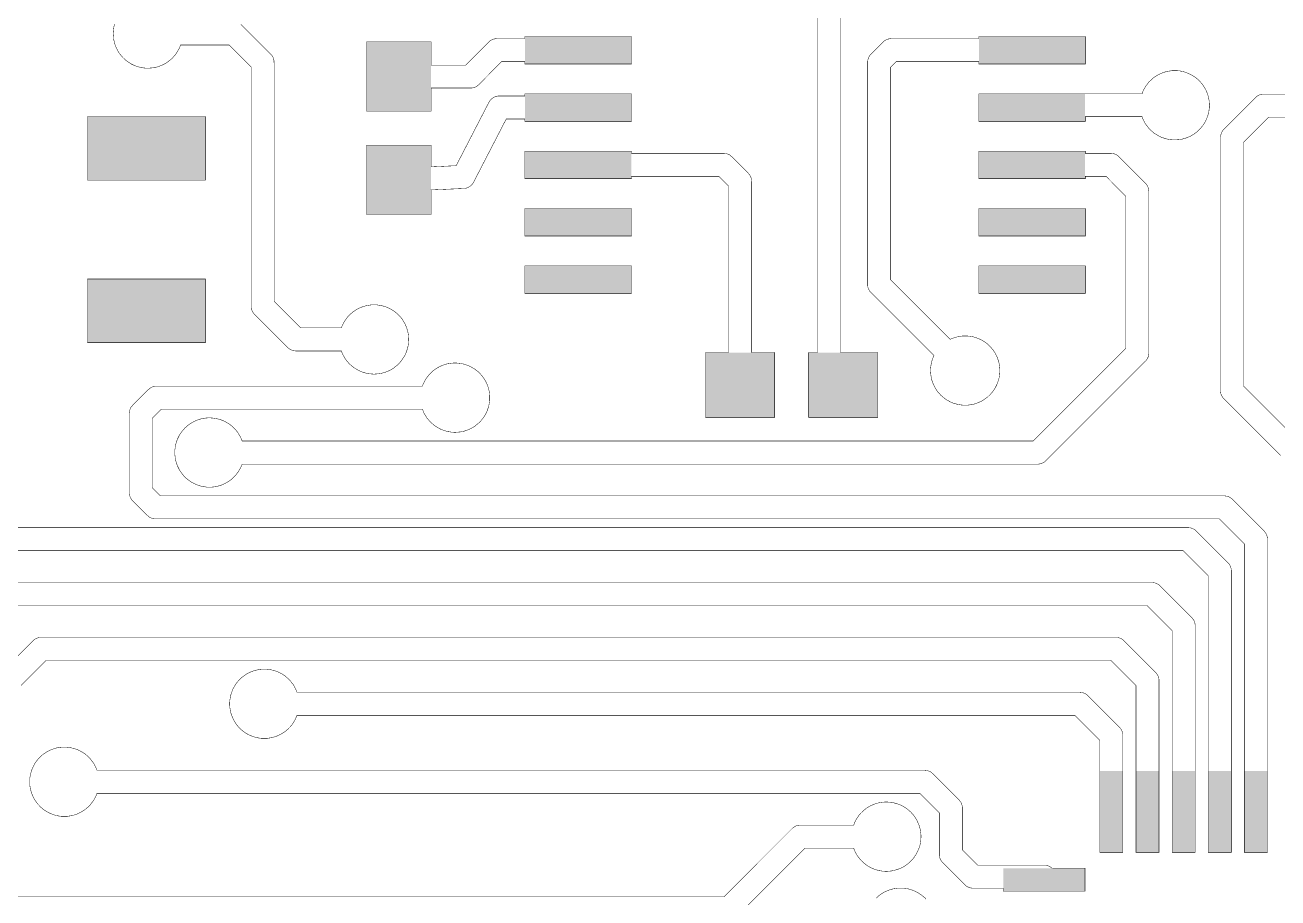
# Model space of a CAD drawing. Extents: x 0 to 3.15, y 0 to 4.33.
# Drawn here: x 0.549 to 1.642, y 1.628 to 2.389 of the extents above; entities that cross this region are included whole.
import ezdxf

# ---------------------------------------------------------------- set-up
doc = ezdxf.new("R2010")
doc.units = 0
doc.layers.add('Edge_Top', color=16, linetype='CONTINUOUS')
doc.layers.add('Top_Paste', color=4, linetype='CONTINUOUS')

msp = doc.modelspace()

# ---------------------------------------------------------------- linework, layer by layer
at = {"layer": 'Edge_Top', "linetype": 'CONTINUOUS', "const_width": 0.0004}
for points in [[(1.2602, 2.4555), (1.2602, 2.1034), (1.2602, 2.1034), (1.2928, 2.1034), (1.2928, 2.047), (1.2324, 2.047), (1.2324, 2.1034), (1.2401, 2.1034), (1.2401, 2.1041), (1.2401, 2.4673)], [(0.8837, 2.1146), (0.8836, 2.1133), (0.8835, 2.112), (0.8834, 2.1107), (0.8832, 2.1094), (0.8829, 2.1081), (0.8826, 2.1068), (0.8822, 2.1056), (0.8818, 2.1043), (0.8813, 2.1031), (0.8808, 2.1019), (0.8802, 2.1007), (0.8795, 2.0996), (0.8788, 2.0985), (0.8781, 2.0974), (0.8773, 2.0963), (0.8765, 2.0953), (0.8756, 2.0943), (0.8747, 2.0934), (0.8738, 2.0925), (0.8728, 2.0916), (0.8717, 2.0908), (0.8707, 2.09), (0.8696, 2.0893), (0.8685, 2.0886), (0.8673, 2.088), (0.8661, 2.0874), (0.8649, 2.0869), (0.8637, 2.0864), (0.8625, 2.086), (0.8612, 2.0857), (0.8599, 2.0853), (0.8586, 2.0851), (0.8573, 2.0849), (0.856, 2.0848), (0.8547, 2.0847), (0.8534, 2.0846), (0.8521, 2.0847), (0.8508, 2.0848), (0.8495, 2.0849), (0.8482, 2.0851), (0.8469, 2.0854), (0.8456, 2.0857), (0.8444, 2.0861), (0.8431, 2.0865), (0.8419, 2.087), (0.8407, 2.0875), (0.8395, 2.0881), (0.8384, 2.0887), (0.8373, 2.0894), (0.8362, 2.0901), (0.8351, 2.0909), (0.8341, 2.0917), (0.8331, 2.0926), (0.8321, 2.0935), (0.8312, 2.0944), (0.8304, 2.0954), (0.8296, 2.0964), (0.8288, 2.0975), (0.828, 2.0986), (0.8274, 2.0997), (0.8267, 2.1009), (0.8261, 2.102), (0.8256, 2.1032), (0.8251, 2.1044), (0.825, 2.1048), (0.8249, 2.1048), (0.7852, 2.1048), (0.7844, 2.1049), (0.7836, 2.105), (0.7828, 2.1051), (0.7821, 2.1054), (0.7814, 2.1057), (0.7807, 2.106), (0.78, 2.1064), (0.7793, 2.1069), (0.7787, 2.1074), (0.7782, 2.1079), (0.778, 2.1081), (0.749, 2.1371), (0.7485, 2.1377), (0.748, 2.1383), (0.7476, 2.1389), (0.7473, 2.1396), (0.7469, 2.1404), (0.7467, 2.1411), (0.7465, 2.1419), (0.7464, 2.1427), (0.7463, 2.1434), (0.7463, 2.1442), (0.7463, 2.1445), (0.7463, 2.3523), (0.7457, 2.3529), (0.7271, 2.3715), (0.7271, 2.3715), (0.6848, 2.3715), (0.6843, 2.3702), (0.6838, 2.369), (0.6832, 2.3678), (0.6826, 2.3667), (0.6819, 2.3656), (0.6812, 2.3645), (0.6805, 2.3634), (0.6797, 2.3624), (0.6788, 2.3614), (0.6779, 2.3604), (0.677, 2.3595), (0.676, 2.3586), (0.675, 2.3578), (0.6739, 2.357), (0.6728, 2.3562), (0.6717, 2.3555), (0.6706, 2.3549), (0.6694, 2.3543), (0.6682, 2.3538), (0.667, 2.3533), (0.6658, 2.3528), (0.6645, 2.3524), (0.6633, 2.3521), (0.662, 2.3518), (0.6607, 2.3516), (0.6594, 2.3515), (0.6581, 2.3514), (0.6568, 2.3513), (0.6554, 2.3513), (0.6541, 2.3514), (0.6528, 2.3515), (0.6515, 2.3517), (0.6502, 2.3519), (0.649, 2.3522), (0.6477, 2.3526), (0.6464, 2.353), (0.6452, 2.3534), (0.644, 2.3539), (0.6428, 2.3545), (0.6416, 2.3551), (0.6405, 2.3558), (0.6394, 2.3565), (0.6383, 2.3572), (0.6373, 2.358), (0.6363, 2.3589), (0.6353, 2.3598), (0.6344, 2.3607), (0.6335, 2.3617), (0.6327, 2.3627), (0.6319, 2.3637), (0.6311, 2.3648), (0.6304, 2.3659), (0.6298, 2.367), (0.6292, 2.3682), (0.6286, 2.3694), (0.6281, 2.3706), (0.6277, 2.3718), (0.6273, 2.3731), (0.627, 2.3744), (0.6267, 2.3756), (0.6264, 2.3769), (0.6263, 2.3782), (0.6262, 2.3795), (0.6261, 2.3809), (0.6261, 2.3822), (0.6262, 2.3835), (0.6263, 2.3848), (0.6265, 2.3861), (0.6267, 2.3874), (0.627, 2.3887), (0.6273, 2.3899)], [(0.7374, 2.3895), (0.738, 2.389), (0.7386, 2.3884), (0.7388, 2.3882), (0.7636, 2.3634), (0.7641, 2.3628), (0.7646, 2.3622), (0.765, 2.3615), (0.7654, 2.3608), (0.7657, 2.3601), (0.7659, 2.3594), (0.7661, 2.3586), (0.7663, 2.3578), (0.7663, 2.357), (0.7663, 2.3562), (0.7664, 2.356), (0.7664, 2.1481), (0.7669, 2.1475), (0.7896, 2.1249), (0.7899, 2.1249), (0.825, 2.1249), (0.8251, 2.125), (0.8255, 2.1263), (0.826, 2.1275), (0.8266, 2.1286), (0.8272, 2.1298), (0.8279, 2.1309), (0.8286, 2.132), (0.8294, 2.1331), (0.8302, 2.1341), (0.8311, 2.1351), (0.832, 2.136), (0.8329, 2.137), (0.8339, 2.1378), (0.8349, 2.1387), (0.836, 2.1394), (0.8371, 2.1402), (0.8382, 2.1409), (0.8393, 2.1415), (0.8405, 2.1421), (0.8417, 2.1426), (0.8429, 2.1431), (0.8442, 2.1436), (0.8454, 2.1439), (0.8467, 2.1443), (0.848, 2.1445), (0.8493, 2.1447), (0.8506, 2.1449), (0.8519, 2.145), (0.8532, 2.145), (0.8545, 2.145), (0.8558, 2.145), (0.8571, 2.1448), (0.8584, 2.1446), (0.8597, 2.1444), (0.861, 2.1441), (0.8622, 2.1437), (0.8635, 2.1433), (0.8647, 2.1429), (0.8659, 2.1424), (0.8671, 2.1418), (0.8683, 2.1412), (0.8694, 2.1405), (0.8705, 2.1398), (0.8716, 2.139), (0.8726, 2.1382), (0.8736, 2.1374), (0.8746, 2.1365), (0.8755, 2.1355), (0.8764, 2.1346), (0.8772, 2.1336), (0.878, 2.1325), (0.8787, 2.1314), (0.8794, 2.1303), (0.8801, 2.1292), (0.8807, 2.128), (0.8812, 2.1268), (0.8817, 2.1256), (0.8821, 2.1244), (0.8825, 2.1231), (0.8829, 2.1218), (0.8831, 2.1206), (0.8834, 2.1193), (0.8835, 2.118), (0.8836, 2.1167), (0.8837, 2.1153), (0.8837, 2.1146)], [(0.9853, 2.379), (1.0779, 2.379), (1.0779, 2.355), (0.985, 2.355), (0.985, 2.357), (0.9648, 2.357), (0.9647, 2.357), (0.9445, 2.3367), (0.9439, 2.3362), (0.9433, 2.3357), (0.9426, 2.3353), (0.9419, 2.3349), (0.9412, 2.3346), (0.9404, 2.3344), (0.9397, 2.3342), (0.9389, 2.334), (0.9381, 2.334), (0.9373, 2.334), (0.9371, 2.334), (0.9033, 2.334), (0.9033, 2.3335), (0.9033, 2.3138), (0.8469, 2.3138), (0.8469, 2.3742), (0.9033, 2.3742), (0.9033, 2.354), (0.9039, 2.354), (0.9334, 2.354), (0.9335, 2.3541), (0.9537, 2.3743), (0.9543, 2.3748), (0.9549, 2.3753), (0.9556, 2.3757), (0.9563, 2.3761), (0.957, 2.3764), (0.9578, 2.3767), (0.9585, 2.3768), (0.9593, 2.377), (0.9601, 2.3771), (0.9609, 2.3771), (0.9611, 2.3771), (0.985, 2.3771), (0.985, 2.379), (0.9853, 2.379)], [(1.381, 2.379), (1.4736, 2.379), (1.4736, 2.355), (1.3807, 2.355), (1.3807, 2.357), (1.3086, 2.357), (1.3082, 2.3566), (1.3039, 2.3523), (1.3039, 2.3523), (1.3039, 2.1669), (1.3043, 2.1665), (1.3558, 2.1149), (1.3559, 2.115), (1.3571, 2.1155), (1.3583, 2.116), (1.3595, 2.1164), (1.3608, 2.1168), (1.3621, 2.1171), (1.3634, 2.1174), (1.3646, 2.1176), (1.366, 2.1178), (1.3673, 2.1179), (1.3686, 2.1179), (1.3699, 2.1179), (1.3712, 2.1178), (1.3725, 2.1177), (1.3738, 2.1175), (1.3751, 2.1173), (1.3764, 2.117), (1.3776, 2.1166), (1.3789, 2.1162), (1.3801, 2.1157), (1.3813, 2.1152), (1.3825, 2.1147), (1.3837, 2.114), (1.3848, 2.1134), (1.3859, 2.1127), (1.387, 2.1119), (1.388, 2.1111), (1.389, 2.1102), (1.3899, 2.1093), (1.3909, 2.1084), (1.3917, 2.1074), (1.3926, 2.1064), (1.3934, 2.1054), (1.3941, 2.1043), (1.3948, 2.1032), (1.3955, 2.102), (1.3961, 2.1009), (1.3966, 2.0997), (1.3971, 2.0985), (1.3975, 2.0972), (1.3979, 2.096), (1.3983, 2.0947), (1.3985, 2.0934), (1.3987, 2.0921), (1.3989, 2.0908), (1.399, 2.0895), (1.3991, 2.0882), (1.3991, 2.0869), (1.399, 2.0856), (1.3989, 2.0843), (1.3987, 2.083), (1.3985, 2.0817), (1.3982, 2.0804), (1.3978, 2.0792), (1.3974, 2.0779), (1.397, 2.0767), (1.3965, 2.0755), (1.3959, 2.0743), (1.3953, 2.0731), (1.3947, 2.072), (1.3939, 2.0709), (1.3932, 2.0698), (1.3924, 2.0688), (1.3915, 2.0678), (1.3907, 2.0668), (1.3897, 2.0659), (1.3888, 2.065), (1.3878, 2.0642), (1.3867, 2.0634), (1.3856, 2.0626), (1.3845, 2.0619), (1.3834, 2.0612), (1.3822, 2.0606), (1.381, 2.0601), (1.3798, 2.0596), (1.3786, 2.0591), (1.3773, 2.0587), (1.3761, 2.0584), (1.3748, 2.0581), (1.3735, 2.0579), (1.3722, 2.0577), (1.3709, 2.0576), (1.3696, 2.0575), (1.3683, 2.0575), (1.367, 2.0576), (1.3657, 2.0577), (1.3644, 2.0579), (1.3631, 2.0581), (1.3618, 2.0584), (1.3605, 2.0587), (1.3593, 2.0591), (1.358, 2.0595), (1.3568, 2.06), (1.3556, 2.0606), (1.3545, 2.0612), (1.3533, 2.0618), (1.3522, 2.0625), (1.3511, 2.0633), (1.3501, 2.0641), (1.3491, 2.0649), (1.3481, 2.0658), (1.3472, 2.0667), (1.3463, 2.0677), (1.3454, 2.0687), (1.3446, 2.0697), (1.3439, 2.0708), (1.3432, 2.0719), (1.3425, 2.073), (1.3419, 2.0742), (1.3413, 2.0754), (1.3408, 2.0766), (1.3403, 2.0778), (1.3399, 2.0791), (1.3396, 2.0803), (1.3393, 2.0816), (1.3391, 2.0829), (1.3389, 2.0842), (1.3388, 2.0855), (1.3387, 2.0868), (1.3387, 2.0881), (1.3387, 2.0894), (1.3388, 2.0907), (1.339, 2.092), (1.3392, 2.0933), (1.3395, 2.0946), (1.3398, 2.0959), (1.3402, 2.0972), (1.3406, 2.0984), (1.3411, 2.0996), (1.3416, 2.1008), (1.341, 2.1014), (1.2866, 2.1558), (1.2861, 2.1564), (1.2856, 2.157), (1.2852, 2.1577), (1.2848, 2.1584), (1.2845, 2.1591), (1.2842, 2.1599), (1.284, 2.1606), (1.2839, 2.1614), (1.2838, 2.1622), (1.2838, 2.163), (1.2838, 2.1632), (1.2838, 2.3568), (1.2839, 2.3575), (1.284, 2.3583), (1.2842, 2.3591), (1.2844, 2.3598), (1.2847, 2.3606), (1.285, 2.3613), (1.2854, 2.362), (1.2859, 2.3626), (1.2864, 2.3632), (1.2869, 2.3638), (1.2871, 2.364), (1.2975, 2.3743), (1.2981, 2.3748), (1.2987, 2.3753), (1.2994, 2.3757), (1.3001, 2.3761), (1.3008, 2.3764), (1.3015, 2.3767), (1.3023, 2.3768), (1.3031, 2.377), (1.3039, 2.3771), (1.3047, 2.3771), (1.3049, 2.3771), (1.3807, 2.3771), (1.3807, 2.379), (1.381, 2.379)], [(1.381, 2.329), (1.4736, 2.329), (1.4736, 2.329), (1.5231, 2.329), (1.5232, 2.3294), (1.5237, 2.3307), (1.5242, 2.3319), (1.5248, 2.333), (1.5255, 2.3342), (1.5261, 2.3353), (1.5269, 2.3364), (1.5277, 2.3374), (1.5285, 2.3385), (1.5293, 2.3395), (1.5303, 2.3404), (1.5312, 2.3413), (1.5322, 2.3422), (1.5332, 2.343), (1.5343, 2.3438), (1.5354, 2.3445), (1.5365, 2.3452), (1.5376, 2.3458), (1.5388, 2.3464), (1.54, 2.3469), (1.5412, 2.3474), (1.5425, 2.3478), (1.5437, 2.3482), (1.545, 2.3485), (1.5463, 2.3487), (1.5476, 2.3489), (1.5489, 2.3491), (1.5502, 2.3492), (1.5515, 2.3492), (1.5528, 2.3492), (1.5541, 2.3491), (1.5555, 2.349), (1.5567, 2.3488), (1.558, 2.3485), (1.5593, 2.3482), (1.5606, 2.3478), (1.5618, 2.3474), (1.563, 2.3469), (1.5642, 2.3464), (1.5654, 2.3458), (1.5666, 2.3452), (1.5677, 2.3445), (1.5688, 2.3438), (1.5699, 2.343), (1.5709, 2.3422), (1.5719, 2.3414), (1.5728, 2.3405), (1.5737, 2.3395), (1.5746, 2.3385), (1.5754, 2.3375), (1.5762, 2.3365), (1.5769, 2.3354), (1.5776, 2.3343), (1.5783, 2.3331), (1.5789, 2.3319), (1.5794, 2.3307), (1.5799, 2.3295), (1.5803, 2.3283), (1.5807, 2.327), (1.581, 2.3257), (1.5813, 2.3245), (1.5815, 2.3232), (1.5816, 2.3219), (1.5817, 2.3206), (1.5818, 2.3192), (1.5817, 2.318), (1.5817, 2.3166), (1.5815, 2.3153), (1.5814, 2.314), (1.5811, 2.3128), (1.5808, 2.3115), (1.5805, 2.3102), (1.58, 2.309), (1.5796, 2.3077), (1.5791, 2.3065), (1.5785, 2.3053), (1.5779, 2.3042), (1.5772, 2.3031), (1.5765, 2.302), (1.5757, 2.3009), (1.5749, 2.2999), (1.5741, 2.2989), (1.5732, 2.2979), (1.5722, 2.297), (1.5713, 2.2961), (1.5702, 2.2953), (1.5692, 2.2945), (1.5681, 2.2937), (1.567, 2.2931), (1.5659, 2.2924), (1.5647, 2.2918), (1.5635, 2.2913), (1.5623, 2.2908), (1.561, 2.2903), (1.5598, 2.29), (1.5585, 2.2896), (1.5572, 2.2893), (1.5559, 2.2891), (1.5546, 2.289), (1.5533, 2.2889), (1.552, 2.2888), (1.5507, 2.2888), (1.5494, 2.2889), (1.5481, 2.289), (1.5468, 2.2892), (1.5455, 2.2894), (1.5442, 2.2897), (1.543, 2.2901), (1.5417, 2.2905), (1.5405, 2.2909), (1.5393, 2.2914), (1.5381, 2.292), (1.5369, 2.2926), (1.5358, 2.2933), (1.5347, 2.294), (1.5336, 2.2947), (1.5326, 2.2955), (1.5316, 2.2964), (1.5306, 2.2973), (1.5297, 2.2982), (1.5288, 2.2992), (1.528, 2.3002), (1.5272, 2.3012), (1.5264, 2.3023), (1.5257, 2.3034), (1.5251, 2.3046), (1.5245, 2.3057), (1.5239, 2.3069), (1.5234, 2.3081), (1.5231, 2.309), (1.523, 2.309), (1.4736, 2.309), (1.4736, 2.3086), (1.4736, 2.305), (1.3807, 2.305), (1.3807, 2.329), (1.381, 2.329)], [(0.9853, 2.329), (1.0779, 2.329), (1.0779, 2.305), (0.985, 2.305), (0.985, 2.307), (0.9687, 2.307), (0.9679, 2.3054), (0.9401, 2.2516), (0.9397, 2.251), (0.9393, 2.2503), (0.9388, 2.2497), (0.9382, 2.2492), (0.9376, 2.2487), (0.937, 2.2482), (0.9363, 2.2478), (0.9356, 2.2474), (0.9349, 2.2471), (0.9341, 2.2468), (0.9334, 2.2467), (0.9326, 2.2465), (0.9318, 2.2465), (0.9313, 2.2464), (0.931, 2.2464), (0.9032, 2.2452), (0.9033, 2.2451), (0.9033, 2.2238), (0.8469, 2.2238), (0.8469, 2.2842), (0.9033, 2.2842), (0.9033, 2.2653), (0.9056, 2.2654), (0.9251, 2.2663), (0.9253, 2.2667), (0.9538, 2.3219), (0.9542, 2.3225), (0.9546, 2.3232), (0.9552, 2.3238), (0.9557, 2.3243), (0.9563, 2.3249), (0.9569, 2.3253), (0.9576, 2.3257), (0.9583, 2.3261), (0.959, 2.3264), (0.9598, 2.3267), (0.9605, 2.3269), (0.9613, 2.327), (0.9621, 2.3271), (0.9629, 2.3271), (0.9631, 2.3271), (0.985, 2.3271), (0.985, 2.329), (0.9853, 2.329)], [(1.6438, 2.0137), (1.5943, 2.0632), (1.5938, 2.0638), (1.5933, 2.0644), (1.5929, 2.0651), (1.5925, 2.0658), (1.5922, 2.0665), (1.5919, 2.0672), (1.5917, 2.068), (1.5916, 2.0688), (1.5915, 2.0696), (1.5915, 2.0703), (1.5915, 2.0706), (1.5915, 2.2913), (1.5916, 2.2921), (1.5917, 2.2928), (1.5919, 2.2936), (1.5921, 2.2944), (1.5924, 2.2951), (1.5927, 2.2958), (1.5931, 2.2965), (1.5936, 2.2971), (1.5941, 2.2977), (1.5946, 2.2983), (1.5948, 2.2985), (1.6223, 2.326), (1.6229, 2.3265), (1.6235, 2.327), (1.6242, 2.3274), (1.6249, 2.3277), (1.6256, 2.3281), (1.6264, 2.3283), (1.6271, 2.3285), (1.6279, 2.3286), (1.6287, 2.3287), (1.6295, 2.3287), (1.6298, 2.3287), (1.8157, 2.3287)], [(0.6039, 2.3092), (0.7064, 2.3092), (0.7064, 2.2537), (0.6036, 2.2537), (0.6036, 2.3092), (0.6039, 2.3092)], [(1.8156, 2.3086), (1.6334, 2.3086), (1.6334, 2.3086), (1.6116, 2.2868), (1.6116, 2.2865), (1.6116, 2.0742), (1.6116, 2.0742), (1.6611, 2.0247)], [(1.381, 2.279), (1.4736, 2.279), (1.4736, 2.2771), (1.4961, 2.2771), (1.4969, 2.277), (1.4977, 2.2769), (1.4984, 2.2767), (1.4992, 2.2765), (1.4999, 2.2762), (1.5006, 2.2759), (1.5013, 2.2755), (1.5019, 2.275), (1.5026, 2.2745), (1.5031, 2.274), (1.5033, 2.2738), (1.5262, 2.2509), (1.5267, 2.2503), (1.5272, 2.2497), (1.5276, 2.249), (1.528, 2.2483), (1.5283, 2.2476), (1.5285, 2.2468), (1.5287, 2.2461), (1.5288, 2.2453), (1.5289, 2.2445), (1.5289, 2.2437), (1.5289, 2.2435), (1.5289, 2.1027), (1.5289, 2.1019), (1.5288, 2.1011), (1.5286, 2.1004), (1.5284, 2.0996), (1.5281, 2.0989), (1.5277, 2.0982), (1.5273, 2.0975), (1.5269, 2.0969), (1.5264, 2.0962), (1.5258, 2.0957), (1.5256, 2.0955), (1.4391, 2.009), (1.4385, 2.0085), (1.4379, 2.008), (1.4372, 2.0076), (1.4365, 2.0072), (1.4358, 2.0069), (1.4351, 2.0066), (1.4343, 2.0064), (1.4335, 2.0063), (1.4327, 2.0062), (1.432, 2.0062), (1.4317, 2.0062), (0.7385, 2.0062), (0.738, 2.005), (0.7375, 2.0038), (0.7369, 2.0026), (0.7363, 2.0015), (0.7356, 2.0003), (0.7349, 1.9992), (0.7341, 1.9982), (0.7333, 1.9971), (0.7325, 1.9961), (0.7316, 1.9952), (0.7306, 1.9943), (0.7297, 1.9934), (0.7287, 1.9925), (0.7276, 1.9918), (0.7265, 1.991), (0.7254, 1.9903), (0.7243, 1.9897), (0.7231, 1.9891), (0.7219, 1.9885), (0.7207, 1.988), (0.7195, 1.9876), (0.7182, 1.9872), (0.7169, 1.9869), (0.7156, 1.9866), (0.7144, 1.9864), (0.7131, 1.9862), (0.7117, 1.9861), (0.7104, 1.9861), (0.7091, 1.9861), (0.7078, 1.9861), (0.7065, 1.9863), (0.7052, 1.9865), (0.7039, 1.9867), (0.7026, 1.987), (0.7014, 1.9873), (0.7001, 1.9877), (0.6989, 1.9882), (0.6977, 1.9887), (0.6965, 1.9893), (0.6953, 1.9899), (0.6942, 1.9905), (0.6931, 1.9912), (0.692, 1.992), (0.691, 1.9928), (0.69, 1.9936), (0.689, 1.9945), (0.6881, 1.9955), (0.6872, 1.9964), (0.6864, 1.9974), (0.6856, 1.9985), (0.6848, 1.9996), (0.6841, 2.0007), (0.6835, 2.0018), (0.6829, 2.003), (0.6823, 2.0042), (0.6818, 2.0054), (0.6814, 2.0066), (0.681, 2.0079), (0.6806, 2.0091), (0.6804, 2.0104), (0.6801, 2.0117), (0.68, 2.013), (0.6798, 2.0143), (0.6798, 2.0156), (0.6798, 2.0169), (0.6798, 2.0183), (0.68, 2.0196), (0.6801, 2.0209), (0.6804, 2.0222), (0.6806, 2.0234), (0.681, 2.0247), (0.6814, 2.026), (0.6818, 2.0272), (0.6823, 2.0284), (0.6829, 2.0296), (0.6835, 2.0308), (0.6841, 2.0319), (0.6848, 2.033), (0.6856, 2.0341), (0.6864, 2.0351), (0.6872, 2.0361), (0.6881, 2.0371), (0.689, 2.038), (0.69, 2.0389), (0.691, 2.0398), (0.692, 2.0406), (0.6931, 2.0413), (0.6942, 2.042), (0.6954, 2.0427), (0.6965, 2.0433), (0.6977, 2.0439), (0.6989, 2.0444), (0.7001, 2.0448), (0.7014, 2.0452), (0.7027, 2.0456), (0.7039, 2.0459), (0.7052, 2.0461), (0.7065, 2.0463), (0.7078, 2.0464), (0.7092, 2.0465), (0.7105, 2.0465), (0.7118, 2.0464), (0.7131, 2.0463), (0.7144, 2.0461), (0.7157, 2.0459), (0.717, 2.0456), (0.7182, 2.0453), (0.7195, 2.0449), (0.7207, 2.0445), (0.7219, 2.044), (0.7231, 2.0435), (0.7243, 2.0429), (0.7254, 2.0422), (0.7266, 2.0415), (0.7276, 2.0408), (0.7287, 2.04), (0.7297, 2.0391), (0.7307, 2.0383), (0.7316, 2.0373), (0.7325, 2.0364), (0.7334, 2.0354), (0.7342, 2.0344), (0.7349, 2.0333), (0.7356, 2.0322), (0.7363, 2.0311), (0.7369, 2.0299), (0.7375, 2.0287), (0.738, 2.0275), (0.7385, 2.0263), (0.7386, 2.0263), (1.4281, 2.0263), (1.4281, 2.0263), (1.5089, 2.1071), (1.5089, 2.1072), (1.5089, 2.2398), (1.5086, 2.24), (1.4917, 2.257), (1.4914, 2.257), (1.4736, 2.257), (1.4736, 2.255), (1.3807, 2.255), (1.3807, 2.279), (1.381, 2.279)], [(0.9853, 2.279), (1.0779, 2.279), (1.0779, 2.2771), (1.1586, 2.2771), (1.1594, 2.277), (1.1601, 2.2769), (1.1609, 2.2767), (1.1617, 2.2765), (1.1624, 2.2762), (1.1631, 2.2759), (1.1638, 2.2755), (1.1644, 2.275), (1.165, 2.2745), (1.1656, 2.274), (1.1658, 2.2738), (1.1799, 2.2596), (1.1804, 2.259), (1.1809, 2.2584), (1.1813, 2.2577), (1.1817, 2.257), (1.182, 2.2563), (1.1822, 2.2556), (1.1824, 2.2548), (1.1826, 2.254), (1.1826, 2.2533), (1.1827, 2.2525), (1.1827, 2.2522), (1.1827, 2.1034), (1.1857, 2.1034), (1.2028, 2.1034), (1.2028, 2.047), (1.1424, 2.047), (1.1424, 2.1034), (1.1626, 2.1034), (1.1626, 2.1041), (1.1626, 2.2486), (1.1624, 2.2488), (1.1541, 2.257), (1.1541, 2.257), (1.0779, 2.257), (1.0779, 2.255), (0.985, 2.255), (0.985, 2.279), (0.9853, 2.279)], [(0.9853, 2.229), (1.0779, 2.229), (1.0779, 2.205), (0.985, 2.205), (0.985, 2.229), (0.9853, 2.229)], [(1.381, 2.229), (1.4736, 2.229), (1.4736, 2.205), (1.3807, 2.205), (1.3807, 2.229), (1.381, 2.229)], [(0.9853, 2.179), (1.0779, 2.179), (1.0779, 2.155), (0.985, 2.155), (0.985, 2.179), (0.9853, 2.179)], [(1.381, 2.179), (1.4736, 2.179), (1.4736, 2.155), (1.3807, 2.155), (1.3807, 2.179), (1.381, 2.179)], [(0.6039, 2.1675), (0.7064, 2.1675), (0.7064, 2.112), (0.6036, 2.112), (0.6036, 2.1675), (0.6039, 2.1675)], [(1.6324, 1.7027), (1.6324, 1.6677), (1.6123, 1.6677), (1.6123, 1.7389), (1.6123, 1.7398), (1.6123, 1.9366), (1.6121, 1.9368), (1.5905, 1.9584), (1.59, 1.9584), (0.6628, 1.9584), (0.662, 1.9584), (0.6612, 1.9586), (0.6605, 1.9587), (0.6597, 1.959), (0.659, 1.9593), (0.6583, 1.9596), (0.6576, 1.96), (0.657, 1.9605), (0.6564, 1.961), (0.6558, 1.9615), (0.6556, 1.9617), (0.6428, 1.9745), (0.6422, 1.9751), (0.6418, 1.9758), (0.6414, 1.9764), (0.641, 1.9771), (0.6407, 1.9779), (0.6404, 1.9786), (0.6402, 1.9794), (0.6401, 1.9801), (0.64, 1.9809), (0.64, 1.9817), (0.64, 1.982), (0.64, 2.0505), (0.6401, 2.0513), (0.6402, 2.052), (0.6404, 2.0528), (0.6406, 2.0536), (0.6409, 2.0543), (0.6412, 2.055), (0.6416, 2.0557), (0.6421, 2.0563), (0.6426, 2.0569), (0.6431, 2.0575), (0.6433, 2.0577), (0.657, 2.0714), (0.6576, 2.0719), (0.6583, 2.0724), (0.6589, 2.0728), (0.6596, 2.0732), (0.6603, 2.0735), (0.6611, 2.0737), (0.6618, 2.0739), (0.6626, 2.0741), (0.6634, 2.0741), (0.6642, 2.0741), (0.6645, 2.0741), (0.8957, 2.0741), (0.8958, 2.0745), (0.8963, 2.0758), (0.8968, 2.0769), (0.8974, 2.0781), (0.898, 2.0793), (0.8987, 2.0804), (0.8995, 2.0815), (0.9002, 2.0825), (0.9011, 2.0836), (0.9019, 2.0845), (0.9028, 2.0855), (0.9038, 2.0864), (0.9048, 2.0873), (0.9058, 2.0881), (0.9069, 2.0889), (0.9079, 2.0896), (0.9091, 2.0903), (0.9102, 2.0909), (0.9114, 2.0915), (0.9126, 2.092), (0.9138, 2.0925), (0.9151, 2.0929), (0.9163, 2.0933), (0.9176, 2.0936), (0.9189, 2.0938), (0.9202, 2.094), (0.9215, 2.0942), (0.9228, 2.0943), (0.9241, 2.0943), (0.9254, 2.0943), (0.9267, 2.0942), (0.928, 2.094), (0.9293, 2.0939), (0.9306, 2.0936), (0.9319, 2.0933), (0.9332, 2.0929), (0.9344, 2.0925), (0.9356, 2.092), (0.9368, 2.0915), (0.938, 2.0909), (0.9392, 2.0903), (0.9403, 2.0896), (0.9414, 2.0889), (0.9424, 2.0881), (0.9435, 2.0873), (0.9445, 2.0865), (0.9454, 2.0856), (0.9463, 2.0846), (0.9472, 2.0836), (0.948, 2.0826), (0.9488, 2.0816), (0.9495, 2.0805), (0.9502, 2.0793), (0.9509, 2.0782), (0.9514, 2.077), (0.952, 2.0758), (0.9525, 2.0746), (0.9529, 2.0734), (0.9533, 2.0721), (0.9536, 2.0708), (0.9539, 2.0696), (0.9541, 2.0683), (0.9542, 2.067), (0.9543, 2.0656), (0.9543, 2.0643), (0.9543, 2.0631), (0.9543, 2.0617), (0.9541, 2.0604), (0.9539, 2.0591), (0.9537, 2.0578), (0.9534, 2.0566), (0.953, 2.0553), (0.9526, 2.0541), (0.9522, 2.0528), (0.9517, 2.0516), (0.9511, 2.0504), (0.9505, 2.0493), (0.9498, 2.0482), (0.9491, 2.0471), (0.9483, 2.046), (0.9475, 2.045), (0.9467, 2.044), (0.9458, 2.043), (0.9448, 2.0421), (0.9438, 2.0412), (0.9428, 2.0404), (0.9418, 2.0396), (0.9407, 2.0388), (0.9396, 2.0381), (0.9384, 2.0375), (0.9373, 2.0369), (0.9361, 2.0364), (0.9349, 2.0359), (0.9336, 2.0354), (0.9324, 2.035), (0.9311, 2.0347), (0.9298, 2.0344), (0.9285, 2.0342), (0.9272, 2.0341), (0.9259, 2.034), (0.9246, 2.0339), (0.9233, 2.0339), (0.922, 2.034), (0.9207, 2.0341), (0.9194, 2.0343), (0.9181, 2.0345), (0.9168, 2.0348), (0.9155, 2.0352), (0.9143, 2.0356), (0.9131, 2.036), (0.9118, 2.0365), (0.9107, 2.0371), (0.9095, 2.0377), (0.9084, 2.0384), (0.9073, 2.0391), (0.9062, 2.0398), (0.9052, 2.0406), (0.9042, 2.0415), (0.9032, 2.0424), (0.9023, 2.0433), (0.9014, 2.0443), (0.9005, 2.0453), (0.8997, 2.0463), (0.899, 2.0474), (0.8983, 2.0485), (0.8976, 2.0496), (0.897, 2.0508), (0.8965, 2.052), (0.896, 2.0532), (0.8957, 2.0541), (0.8955, 2.0541), (0.6681, 2.0541), (0.6681, 2.054), (0.6601, 2.046), (0.6601, 2.046), (0.6601, 1.9856), (0.6601, 1.9856), (0.6672, 1.9785), (0.6673, 1.9785), (1.5949, 1.9785), (1.5957, 1.9784), (1.5965, 1.9783), (1.5973, 1.9781), (1.598, 1.9779), (1.5988, 1.9776), (1.5995, 1.9773), (1.6001, 1.9769), (1.6008, 1.9764), (1.6014, 1.9759), (1.602, 1.9754), (1.6021, 1.9752), (1.6296, 1.9477), (1.6302, 1.9471), (1.6306, 1.9464), (1.631, 1.9458), (1.6314, 1.9451), (1.6317, 1.9444), (1.632, 1.9436), (1.6322, 1.9428), (1.6323, 1.9421), (1.6324, 1.9413), (1.6324, 1.9405), (1.6324, 1.9402), (1.6324, 1.703), (1.6324, 1.7028), (1.6324, 1.703), (1.6324, 1.7027)], [(0.2256, 1.9508), (1.5634, 1.9508), (1.5642, 1.9507), (1.565, 1.9506), (1.5658, 1.9505), (1.5665, 1.9502), (1.5673, 1.9499), (1.568, 1.9496), (1.5686, 1.9492), (1.5693, 1.9487), (1.5699, 1.9482), (1.5705, 1.9477), (1.5707, 1.9475), (1.5981, 1.92), (1.5987, 1.9194), (1.5991, 1.9188), (1.5996, 1.9181), (1.5999, 1.9174), (1.6002, 1.9167), (1.6005, 1.9159), (1.6007, 1.9152), (1.6008, 1.9144), (1.6009, 1.9136), (1.6009, 1.9128), (1.6009, 1.9126), (1.6009, 1.703), (1.6009, 1.7028), (1.6009, 1.703), (1.6009, 1.7027)], [(1.6009, 1.7027), (1.6009, 1.6677), (1.5808, 1.6677), (1.5808, 1.7389), (1.5808, 1.7398), (1.5808, 1.9089), (1.5808, 1.9089), (1.559, 1.9307), (1.5585, 1.9307), (0.2292, 1.9307)], [(0.2807, 1.903), (1.5319, 1.903), (1.5327, 1.9029), (1.5335, 1.9028), (1.5343, 1.9026), (1.535, 1.9024), (1.5358, 1.9021), (1.5365, 1.9017), (1.5371, 1.9013), (1.5378, 1.9009), (1.5384, 1.9004), (1.539, 1.8998), (1.5392, 1.8996), (1.5666, 1.8722), (1.5672, 1.8716), (1.5676, 1.8709), (1.5681, 1.8703), (1.5684, 1.8696), (1.5687, 1.8688), (1.569, 1.8681), (1.5692, 1.8673), (1.5693, 1.8666), (1.5694, 1.8658), (1.5694, 1.865), (1.5694, 1.8647), (1.5694, 1.703), (1.5694, 1.7028), (1.5694, 1.703), (1.5694, 1.7027)], [(1.5694, 1.7027), (1.5694, 1.6677), (1.5493, 1.6677), (1.5493, 1.7389), (1.5493, 1.7398), (1.5493, 1.8611), (1.5493, 1.8611), (1.5275, 1.8829), (1.527, 1.8829), (0.2806, 1.8829)], [(0.5289, 1.8249), (0.5564, 1.8524), (0.557, 1.8529), (0.5576, 1.8534), (0.5583, 1.8538), (0.559, 1.8541), (0.5597, 1.8545), (0.5604, 1.8547), (0.5612, 1.8549), (0.562, 1.855), (0.5628, 1.8551), (0.5636, 1.8551), (0.5638, 1.8551), (1.5005, 1.8551), (1.5012, 1.8551), (1.502, 1.855), (1.5028, 1.8548), (1.5035, 1.8546), (1.5043, 1.8543), (1.505, 1.8539), (1.5057, 1.8535), (1.5063, 1.8531), (1.5069, 1.8526), (1.5075, 1.852), (1.5077, 1.8518), (1.5352, 1.8243), (1.5357, 1.8237), (1.5361, 1.8231), (1.5366, 1.8224), (1.5369, 1.8217), (1.5372, 1.821), (1.5375, 1.8203), (1.5377, 1.8195), (1.5378, 1.8187), (1.5379, 1.8179), (1.5379, 1.8172), (1.5379, 1.8169), (1.5379, 1.703), (1.5379, 1.7028), (1.5379, 1.703), (1.5379, 1.7027)], [(1.5379, 1.7027), (1.5379, 1.6677), (1.5178, 1.6677), (1.5178, 1.7389), (1.5178, 1.7398), (1.5178, 1.8133), (1.5178, 1.8133), (1.496, 1.8351), (1.4955, 1.835), (0.5674, 1.835), (0.5674, 1.835), (0.5457, 1.8132)], [(1.5064, 1.7027), (1.5064, 1.6677), (1.4863, 1.6677), (1.4863, 1.7389), (1.4863, 1.7398), (1.4863, 1.7654), (1.4863, 1.7654), (1.4645, 1.7872), (1.464, 1.7872), (0.7863, 1.7872), (0.7858, 1.786), (0.7853, 1.7848), (0.7847, 1.7836), (0.7841, 1.7824), (0.7835, 1.7813), (0.7827, 1.7802), (0.782, 1.7791), (0.7812, 1.7781), (0.7803, 1.7771), (0.7794, 1.7762), (0.7785, 1.7752), (0.7775, 1.7744), (0.7765, 1.7735), (0.7754, 1.7727), (0.7744, 1.772), (0.7732, 1.7713), (0.7721, 1.7707), (0.7709, 1.7701), (0.7697, 1.7695), (0.7685, 1.769), (0.7673, 1.7686), (0.766, 1.7682), (0.7648, 1.7679), (0.7635, 1.7676), (0.7622, 1.7674), (0.7609, 1.7672), (0.7596, 1.7671), (0.7583, 1.7671), (0.757, 1.7671), (0.7556, 1.7671), (0.7543, 1.7673), (0.753, 1.7674), (0.7517, 1.7677), (0.7505, 1.768), (0.7492, 1.7683), (0.748, 1.7687), (0.7467, 1.7692), (0.7455, 1.7697), (0.7443, 1.7702), (0.7432, 1.7708), (0.742, 1.7715), (0.7409, 1.7722), (0.7399, 1.773), (0.7388, 1.7738), (0.7378, 1.7746), (0.7369, 1.7755), (0.7359, 1.7764), (0.735, 1.7774), (0.7342, 1.7784), (0.7334, 1.7795), (0.7327, 1.7805), (0.732, 1.7817), (0.7313, 1.7828), (0.7307, 1.784), (0.7302, 1.7852), (0.7297, 1.7864), (0.7292, 1.7876), (0.7288, 1.7888), (0.7285, 1.7901), (0.7282, 1.7914), (0.728, 1.7927), (0.7278, 1.794), (0.7277, 1.7953), (0.7276, 1.7966), (0.7276, 1.7979), (0.7277, 1.7992), (0.7278, 1.8005), (0.728, 1.8018), (0.7282, 1.8031), (0.7285, 1.8044), (0.7288, 1.8057), (0.7292, 1.8069), (0.7297, 1.8082), (0.7302, 1.8094), (0.7307, 1.8106), (0.7313, 1.8117), (0.732, 1.8129), (0.7327, 1.814), (0.7334, 1.8151), (0.7342, 1.8161), (0.7351, 1.8171), (0.736, 1.8181), (0.7369, 1.819), (0.7378, 1.8199), (0.7388, 1.8207), (0.7399, 1.8215), (0.741, 1.8223), (0.7421, 1.823), (0.7432, 1.8237), (0.7444, 1.8243), (0.7455, 1.8248), (0.7468, 1.8253), (0.748, 1.8258), (0.7492, 1.8262), (0.7505, 1.8265), (0.7518, 1.8268), (0.7531, 1.8271), (0.7544, 1.8273), (0.7557, 1.8274), (0.757, 1.8274), (0.7583, 1.8274), (0.7596, 1.8274), (0.7609, 1.8273), (0.7622, 1.8271), (0.7635, 1.8269), (0.7648, 1.8266), (0.7661, 1.8263), (0.7673, 1.8259), (0.7686, 1.8255), (0.7698, 1.825), (0.771, 1.8244), (0.7721, 1.8238), (0.7733, 1.8232), (0.7744, 1.8225), (0.7755, 1.8218), (0.7765, 1.821), (0.7775, 1.8201), (0.7785, 1.8192), (0.7794, 1.8183), (0.7803, 1.8174), (0.7812, 1.8164), (0.782, 1.8153), (0.7828, 1.8143), (0.7835, 1.8132), (0.7841, 1.812), (0.7848, 1.8109), (0.7853, 1.8097), (0.7858, 1.8085), (0.7863, 1.8073), (0.7864, 1.8073), (1.469, 1.8073), (1.4697, 1.8072), (1.4705, 1.8071), (1.4713, 1.807), (1.472, 1.8067), (1.4728, 1.8064), (1.4735, 1.8061), (1.4742, 1.8057), (1.4748, 1.8052), (1.4754, 1.8047), (1.476, 1.8042), (1.4762, 1.804), (1.5037, 1.7765), (1.5042, 1.7759), (1.5046, 1.7753), (1.5051, 1.7746), (1.5054, 1.7739), (1.5057, 1.7732), (1.506, 1.7724), (1.5062, 1.7717), (1.5063, 1.7709), (1.5064, 1.7701), (1.5064, 1.7693), (1.5064, 1.769), (1.5064, 1.703), (1.5064, 1.7028), (1.5064, 1.703), (1.5064, 1.7027)], [(1.4444, 1.654), (1.4733, 1.654), (1.4733, 1.6339), (1.402, 1.6339), (1.402, 1.6366), (1.4011, 1.6366), (1.3754, 1.6366), (1.3746, 1.6366), (1.3738, 1.6367), (1.373, 1.6369), (1.3723, 1.6371), (1.3716, 1.6374), (1.3708, 1.6378), (1.3702, 1.6382), (1.3695, 1.6386), (1.3689, 1.6391), (1.3684, 1.6397), (1.3682, 1.6399), (1.3491, 1.6589), (1.3486, 1.6595), (1.3481, 1.6602), (1.3477, 1.6608), (1.3473, 1.6615), (1.347, 1.6622), (1.3468, 1.663), (1.3466, 1.6638), (1.3464, 1.6645), (1.3463, 1.6653), (1.3463, 1.6661), (1.3463, 1.6664), (1.3463, 1.7023), (1.3457, 1.7029), (1.3294, 1.7192), (1.3291, 1.7192), (0.6119, 1.7192), (0.6115, 1.718), (0.611, 1.7168), (0.6104, 1.7156), (0.6098, 1.7144), (0.6091, 1.7133), (0.6084, 1.7122), (0.6076, 1.7112), (0.6068, 1.7101), (0.606, 1.7091), (0.6051, 1.7082), (0.6041, 1.7072), (0.6032, 1.7064), (0.6021, 1.7055), (0.6011, 1.7047), (0.6, 1.704), (0.5989, 1.7033), (0.5978, 1.7027), (0.5966, 1.7021), (0.5954, 1.7015), (0.5942, 1.701), (0.5929, 1.7006), (0.5917, 1.7002), (0.5904, 1.6999), (0.5891, 1.6996), (0.5878, 1.6994), (0.5865, 1.6992), (0.5852, 1.6991), (0.5839, 1.6991), (0.5826, 1.6991), (0.5813, 1.6991), (0.58, 1.6993), (0.5787, 1.6994), (0.5774, 1.6997), (0.5761, 1.7), (0.5748, 1.7003), (0.5736, 1.7007), (0.5724, 1.7012), (0.5712, 1.7017), (0.57, 1.7022), (0.5688, 1.7029), (0.5677, 1.7035), (0.5666, 1.7042), (0.5655, 1.705), (0.5645, 1.7058), (0.5635, 1.7066), (0.5625, 1.7075), (0.5616, 1.7085), (0.5607, 1.7094), (0.5599, 1.7104), (0.5591, 1.7115), (0.5583, 1.7126), (0.5576, 1.7137), (0.557, 1.7148), (0.5563, 1.716), (0.5558, 1.7172), (0.5553, 1.7184), (0.5548, 1.7196), (0.5545, 1.7209), (0.5541, 1.7221), (0.5538, 1.7234), (0.5536, 1.7247), (0.5534, 1.726), (0.5533, 1.7273), (0.5533, 1.7286), (0.5533, 1.7299), (0.5533, 1.7312), (0.5534, 1.7326), (0.5536, 1.7339), (0.5538, 1.7351), (0.5541, 1.7364), (0.5545, 1.7377), (0.5549, 1.7389), (0.5553, 1.7402), (0.5558, 1.7414), (0.5564, 1.7426), (0.557, 1.7437), (0.5576, 1.7449), (0.5583, 1.746), (0.5591, 1.7471), (0.5599, 1.7481), (0.5607, 1.7491), (0.5616, 1.7501), (0.5625, 1.751), (0.5635, 1.7519), (0.5645, 1.7528), (0.5655, 1.7536), (0.5666, 1.7543), (0.5677, 1.755), (0.5688, 1.7557), (0.57, 1.7563), (0.5712, 1.7569), (0.5724, 1.7574), (0.5736, 1.7578), (0.5749, 1.7582), (0.5761, 1.7586), (0.5774, 1.7589), (0.5787, 1.7591), (0.58, 1.7593), (0.5813, 1.7594), (0.5826, 1.7594), (0.5839, 1.7595), (0.5853, 1.7594), (0.5866, 1.7593), (0.5879, 1.7591), (0.5892, 1.7589), (0.5904, 1.7586), (0.5917, 1.7583), (0.593, 1.7579), (0.5942, 1.7575), (0.5954, 1.757), (0.5966, 1.7564), (0.5978, 1.7558), (0.5989, 1.7552), (0.6, 1.7545), (0.6011, 1.7538), (0.6022, 1.753), (0.6032, 1.7521), (0.6042, 1.7513), (0.6051, 1.7503), (0.606, 1.7494), (0.6068, 1.7484), (0.6076, 1.7473), (0.6084, 1.7463), (0.6091, 1.7452), (0.6098, 1.7441), (0.6104, 1.7429), (0.611, 1.7417), (0.6115, 1.7405), (0.6119, 1.7393), (0.6121, 1.7393), (1.3338, 1.7393), (1.3346, 1.7392), (1.3354, 1.7391), (1.3361, 1.739), (1.3369, 1.7387), (1.3376, 1.7384), (1.3383, 1.7381), (1.339, 1.7377), (1.3396, 1.7372), (1.3402, 1.7367), (1.3408, 1.7362), (1.341, 1.736), (1.3637, 1.7133), (1.3642, 1.7127), (1.3646, 1.7121), (1.3651, 1.7114), (1.3654, 1.7108), (1.3657, 1.71), (1.366, 1.7093), (1.3662, 1.7085), (1.3663, 1.7077), (1.3664, 1.707), (1.3664, 1.7062), (1.3664, 1.7059), (1.3664, 1.67), (1.367, 1.6694), (1.3798, 1.6566), (1.3804, 1.6566), (1.4379, 1.6566), (1.4387, 1.6566), (1.4395, 1.6565), (1.4402, 1.6563), (1.441, 1.6561), (1.4417, 1.6558), (1.4424, 1.6554), (1.4431, 1.655), (1.4437, 1.6546), (1.4443, 1.6541), (1.4445, 1.6539), (1.4444, 1.654)], [(1.4863, 1.7028), (1.4863, 1.7038), (1.4863, 1.739)], [(1.5178, 1.7028), (1.5178, 1.7038), (1.5178, 1.739)], [(1.5493, 1.7028), (1.5493, 1.7038), (1.5493, 1.739)], [(1.5808, 1.7028), (1.5808, 1.7038), (1.5808, 1.739)], [(1.6123, 1.7028), (1.6123, 1.7038), (1.6123, 1.739)], [(0.3545, 1.629), (0.9503, 1.629), (0.9506, 1.6289), (0.9509, 1.629), (1.1585, 1.629), (1.1585, 1.629), (1.2182, 1.6887), (1.2188, 1.6892), (1.2194, 1.6897), (1.2201, 1.6901), (1.2208, 1.6905), (1.2215, 1.6908), (1.2223, 1.691), (1.223, 1.6912), (1.2238, 1.6914), (1.2246, 1.6914), (1.2254, 1.6915), (1.2256, 1.6915), (1.2717, 1.6915), (1.2718, 1.6918), (1.2723, 1.6931), (1.2728, 1.6943), (1.2734, 1.6954), (1.274, 1.6966), (1.2747, 1.6977), (1.2754, 1.6988), (1.2762, 1.6999), (1.277, 1.7009), (1.2779, 1.7019), (1.2788, 1.7028), (1.2798, 1.7037), (1.2807, 1.7046), (1.2818, 1.7054), (1.2828, 1.7062), (1.2839, 1.7069), (1.285, 1.7076), (1.2862, 1.7082), (1.2874, 1.7088), (1.2886, 1.7093), (1.2898, 1.7098), (1.291, 1.7102), (1.2923, 1.7106), (1.2936, 1.7109), (1.2949, 1.7112), (1.2962, 1.7114), (1.2975, 1.7115), (1.2988, 1.7116), (1.3001, 1.7116), (1.3014, 1.7116), (1.3027, 1.7115), (1.304, 1.7114), (1.3053, 1.7112), (1.3066, 1.7109), (1.3079, 1.7106), (1.3091, 1.7102), (1.3104, 1.7098), (1.3116, 1.7094), (1.3128, 1.7088), (1.314, 1.7083), (1.3151, 1.7076), (1.3162, 1.7069), (1.3173, 1.7062), (1.3184, 1.7055), (1.3194, 1.7046), (1.3204, 1.7038), (1.3214, 1.7029), (1.3223, 1.7019), (1.3232, 1.7009), (1.324, 1.6999), (1.3248, 1.6989), (1.3255, 1.6978), (1.3262, 1.6967), (1.3268, 1.6955), (1.3274, 1.6943), (1.3279, 1.6931), (1.3284, 1.6919), (1.3289, 1.6907), (1.3292, 1.6894), (1.3296, 1.6882), (1.3298, 1.6869), (1.33, 1.6856), (1.3302, 1.6843), (1.3303, 1.683), (1.3303, 1.6817), (1.3303, 1.6804), (1.3302, 1.6791), (1.3301, 1.6778), (1.3299, 1.6765), (1.3297, 1.6752), (1.3294, 1.6739), (1.329, 1.6726), (1.3286, 1.6714), (1.3281, 1.6702), (1.3276, 1.6689), (1.327, 1.6678), (1.3264, 1.6666), (1.3258, 1.6655), (1.325, 1.6644), (1.3243, 1.6633), (1.3235, 1.6623), (1.3226, 1.6613), (1.3217, 1.6603), (1.3208, 1.6594), (1.3198, 1.6585), (1.3188, 1.6577), (1.3177, 1.6569), (1.3167, 1.6562), (1.3156, 1.6555), (1.3144, 1.6548), (1.3132, 1.6542), (1.312, 1.6537), (1.3108, 1.6532), (1.3096, 1.6528), (1.3083, 1.6524), (1.3071, 1.652), (1.3058, 1.6518), (1.3045, 1.6515), (1.3032, 1.6514), (1.3019, 1.6513), (1.3006, 1.6512), (1.2993, 1.6512), (1.2979, 1.6513), (1.2966, 1.6514), (1.2953, 1.6516), (1.294, 1.6518), (1.2928, 1.6521), (1.2915, 1.6525), (1.2903, 1.6529), (1.289, 1.6533), (1.2878, 1.6538), (1.2866, 1.6544), (1.2855, 1.655), (1.2843, 1.6557), (1.2832, 1.6564), (1.2822, 1.6571), (1.2811, 1.6579), (1.2801, 1.6588), (1.2792, 1.6597), (1.2782, 1.6606), (1.2773, 1.6616), (1.2765, 1.6626), (1.2757, 1.6636), (1.275, 1.6647), (1.2743, 1.6658), (1.2736, 1.667), (1.273, 1.6681), (1.2725, 1.6693), (1.272, 1.6705), (1.2716, 1.6714), (1.2715, 1.6714), (1.2292, 1.6714), (1.2292, 1.6714), (1.1768, 1.6189)], [(1.2913, 1.6278), (1.2923, 1.6287), (1.2932, 1.6296), (1.2943, 1.6304), (1.2953, 1.6312), (1.2964, 1.6319), (1.2975, 1.6326), (1.2987, 1.6332), (1.2999, 1.6338), (1.3011, 1.6343), (1.3023, 1.6348), (1.3035, 1.6352), (1.3048, 1.6356), (1.3061, 1.6359), (1.3074, 1.6361), (1.3087, 1.6363), (1.31, 1.6365), (1.3113, 1.6366), (1.3126, 1.6366), (1.3139, 1.6366), (1.3152, 1.6365), (1.3165, 1.6364), (1.3178, 1.6362), (1.3191, 1.6359), (1.3204, 1.6356), (1.3216, 1.6352), (1.3229, 1.6348), (1.3241, 1.6343), (1.3253, 1.6338), (1.3265, 1.6332), (1.3276, 1.6326), (1.3288, 1.6319), (1.3298, 1.6312), (1.3309, 1.6304), (1.3319, 1.6296), (1.3329, 1.6288), (1.3339, 1.6279), (1.3348, 1.6269)]]:
    msp.add_lwpolyline(points, dxfattribs=at)
at = {"layer": 'Top_Paste'}
for points in [[(0.8471, 2.374), (0.9031, 2.374), (0.8471, 2.314), (0.9031, 2.314)], [(0.9852, 2.3788), (1.0777, 2.3788), (0.9852, 2.3552), (1.0777, 2.3552)], [(1.3809, 2.3788), (1.4734, 2.3788), (1.3809, 2.3552), (1.4734, 2.3552)], [(0.9852, 2.3288), (1.0777, 2.3288), (0.9852, 2.3052), (1.0777, 2.3052)], [(1.3809, 2.3288), (1.4734, 2.3288), (1.3809, 2.3052), (1.4734, 2.3052)], [(0.6038, 2.309), (0.7062, 2.309), (0.6038, 2.2539), (0.7062, 2.2539)], [(0.8471, 2.284), (0.9031, 2.284), (0.8471, 2.224), (0.9031, 2.224)], [(0.9852, 2.2788), (1.0777, 2.2788), (0.9852, 2.2552), (1.0777, 2.2552)], [(1.3809, 2.2788), (1.4734, 2.2788), (1.3809, 2.2552), (1.4734, 2.2552)], [(0.9852, 2.2288), (1.0777, 2.2288), (0.9852, 2.2052), (1.0777, 2.2052)], [(1.3809, 2.2288), (1.4734, 2.2288), (1.3809, 2.2052), (1.4734, 2.2052)], [(0.9852, 2.1788), (1.0777, 2.1788), (0.9852, 2.1552), (1.0777, 2.1552)], [(1.3809, 2.1788), (1.4734, 2.1788), (1.3809, 2.1552), (1.4734, 2.1552)], [(0.6038, 2.1673), (0.7062, 2.1673), (0.6038, 2.1122), (0.7062, 2.1122)], [(1.1426, 2.1032), (1.2026, 2.1032), (1.1426, 2.0472), (1.2026, 2.0472)], [(1.2326, 2.1032), (1.2926, 2.1032), (1.2326, 2.0472), (1.2926, 2.0472)], [(1.4865, 1.7387), (1.5062, 1.7387), (1.4865, 1.6679), (1.5062, 1.6679)], [(1.518, 1.7387), (1.5377, 1.7387), (1.518, 1.6679), (1.5377, 1.6679)], [(1.5495, 1.7387), (1.5692, 1.7387), (1.5495, 1.6679), (1.5692, 1.6679)], [(1.581, 1.7387), (1.6007, 1.7387), (1.581, 1.6679), (1.6007, 1.6679)], [(1.6125, 1.7387), (1.6322, 1.7387), (1.6125, 1.6679), (1.6322, 1.6679)], [(1.4022, 1.6538), (1.4731, 1.6538), (1.4022, 1.6341), (1.4731, 1.6341)]]:
    msp.add_solid(points, dxfattribs=at)

doc.saveas('drawing.dxf')
